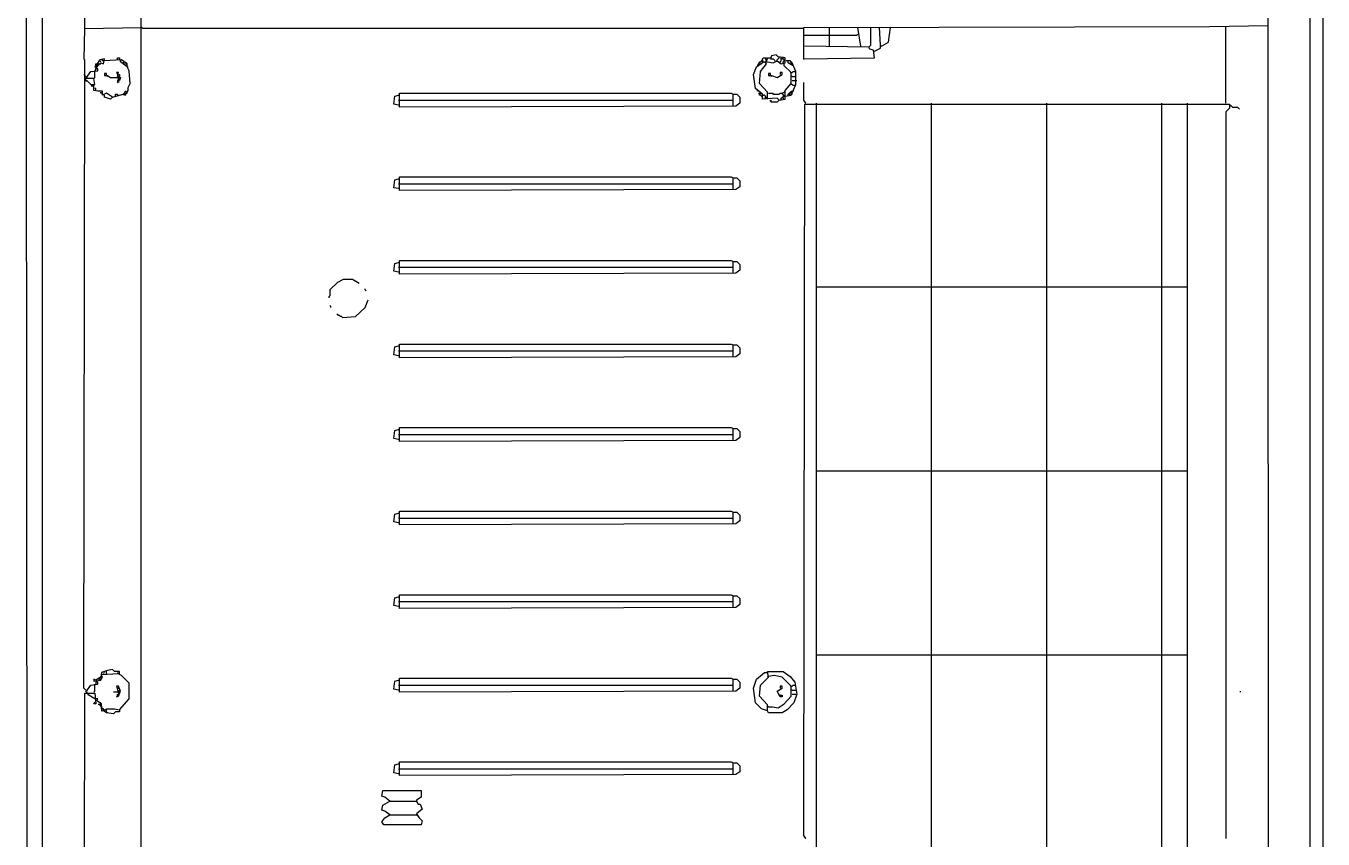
# Model space of a CAD drawing. Extents: x 3792242 to 5145247, y -1546315 to -1031918.
# Drawn here: x 3806018 to 3806950, y -1488405 to -1487821 of the extents above; entities that cross this region are included whole.
import ezdxf

# ---------------------------------------------------------------- set-up
doc = ezdxf.new("R2010")
doc.units = 0
doc.header["$MEASUREMENT"] = 0
doc.layers.add('ZZ-chladenie', color=133, linetype='CONTINUOUS')

msp = doc.modelspace()

# ---------------------------------------------------------------- linework, layer by layer
at = {"layer": 'ZZ-chladenie'}
for p, q in [((3806030.241, -1487845.27), (3806030.241, -1487420.766)), ((3806941.061, -1489110.27), (3806941.061, -1487420.766)), ((3806018.57, -1487845.27), (3806018.228, -1487441.965)), ((3806100.902, -1487845.27), (3806100.902, -1487443.378)), ((3806950.246, -1489110.27), (3806950.246, -1487443.378)), ((3806060.625, -1487822.827), (3806060.625, -1487623.563)), ((3806910.781, -1487845.27), (3806910.676, -1487625.683)), ((3806060.148, -1487845.27), (3806060.625, -1487822.827)), ((3806060.625, -1487822.827), (3806100.902, -1487822.121)), ((3806101.608, -1487822.121), (3806100.902, -1487822.121)), ((3806102.315, -1487822.827), (3806101.608, -1487822.121)), ((3806577.157, -1487822.827), (3806102.315, -1487822.827)), ((3806577.157, -1487822.121), (3806868.987, -1487821.414)), ((3806577.157, -1487845.27), (3806577.157, -1487822.121)), ((3806595.529, -1487835.546), (3806595.529, -1487822.121)), ((3806618.14, -1487835.546), (3806616.02, -1487822.121)), ((3806625.206, -1487834.839), (3806625.206, -1487822.121)), ((3806632.272, -1487834.839), (3806631.565, -1487822.121)), ((3806637.925, -1487832.72), (3806639.338, -1487822.121)), ((3806868.987, -1487821.414), (3806910.676, -1487820.707)), ((3806880.292, -1487845.27), (3806880.292, -1487821.414)), ((3806577.157, -1487827.773), (3806595.529, -1487827.773)), ((3806623.793, -1487836.253), (3806577.863, -1487835.546)), ((3806595.529, -1487827.773), (3806615.314, -1487827.773)), ((3806615.314, -1487827.773), (3806616.02, -1487827.067)), ((3806623.793, -1487836.253), (3806624.499, -1487835.546)), ((3806624.499, -1487835.546), (3806625.206, -1487834.839)), ((3806632.272, -1487836.96), (3806632.272, -1487834.839)), ((3806632.979, -1487835.546), (3806632.272, -1487835.546)), ((3806632.979, -1487835.546), (3806637.925, -1487832.72)), ((3806019.642, -1489109.563), (3806018.57, -1487845.27)), ((3806030.241, -1489110.27), (3806030.241, -1487845.27)), ((3806059.919, -1488296.962), (3806060.649, -1487845.27)), ((3806071.224, -1487845.439), (3806067.692, -1487850.385)), ((3806074.758, -1487844.732), (3806071.224, -1487845.439)), ((3806073.344, -1487846.146), (3806073.344, -1487844.732)), ((3806074.051, -1487848.265), (3806074.758, -1487844.732)), ((3806086.77, -1487845.439), (3806074.758, -1487846.146)), ((3806083.943, -1487845.439), (3806083.943, -1487844.026)), ((3806083.943, -1487844.026), (3806085.356, -1487844.026)), ((3806085.356, -1487844.026), (3806085.356, -1487845.439)), ((3806086.063, -1487846.852), (3806086.063, -1487845.439)), ((3806091.01, -1487848.265), (3806086.77, -1487845.439)), ((3806087.476, -1487846.146), (3806087.476, -1487845.439)), ((3806100.902, -1489010.638), (3806100.902, -1487845.27)), ((3806545.359, -1487847.559), (3806547.479, -1487845.439)), ((3806547.479, -1487844.732), (3806548.186, -1487844.026)), ((3806547.479, -1487845.439), (3806547.479, -1487844.732)), ((3806547.479, -1487845.439), (3806547.479, -1487846.852)), ((3806547.479, -1487846.852), (3806547.479, -1487845.439)), ((3806548.186, -1487844.026), (3806550.306, -1487844.026)), ((3806550.306, -1487844.026), (3806549.599, -1487844.732)), ((3806549.599, -1487844.732), (3806549.599, -1487845.439)), ((3806549.599, -1487845.439), (3806550.306, -1487845.439)), ((3806550.306, -1487845.439), (3806551.012, -1487844.732)), ((3806550.306, -1487845.439), (3806551.012, -1487845.439)), ((3806550.306, -1487846.146), (3806550.306, -1487845.439)), ((3806551.012, -1487844.732), (3806551.012, -1487844.026)), ((3806551.012, -1487844.026), (3806553.132, -1487844.026)), ((3806553.838, -1487842.612), (3806553.132, -1487844.732)), ((3806553.132, -1487844.732), (3806555.252, -1487844.732)), ((3806557.372, -1487841.905), (3806553.838, -1487842.612)), ((3806555.252, -1487844.732), (3806556.665, -1487846.146)), ((3806558.785, -1487843.319), (3806557.372, -1487841.905)), ((3806558.078, -1487845.439), (3806558.785, -1487844.732)), ((3806558.078, -1487846.146), (3806558.078, -1487845.439)), ((3806563.731, -1487844.026), (3806558.785, -1487843.319)), ((3806558.785, -1487844.732), (3806559.492, -1487844.026)), ((3806559.492, -1487844.026), (3806559.492, -1487843.319)), ((3806560.905, -1487844.732), (3806560.905, -1487844.026)), ((3806560.905, -1487846.146), (3806560.905, -1487844.732)), ((3806562.318, -1487844.732), (3806560.905, -1487844.732)), ((3806562.318, -1487844.026), (3806562.318, -1487843.319)), ((3806562.318, -1487844.732), (3806562.318, -1487845.439)), ((3806563.025, -1487845.439), (3806562.318, -1487844.732)), ((3806563.025, -1487846.146), (3806563.025, -1487845.439)), ((3806563.731, -1487847.559), (3806563.731, -1487844.026)), ((3806577.157, -1487844.732), (3806628.033, -1487844.026)), ((3806623.793, -1487836.253), (3806623.793, -1487836.96)), ((3806624.499, -1487837.666), (3806623.793, -1487836.253)), ((3806627.326, -1487838.373), (3806624.499, -1487837.666)), ((3806628.033, -1487844.026), (3806627.326, -1487838.373)), ((3806628.033, -1487839.079), (3806632.272, -1487836.96)), ((3806880.292, -1487876.53), (3806880.292, -1487845.27)), ((3806911.383, -1489110.27), (3806910.781, -1487845.27)), ((3806061.332, -1487858.864), (3806064.865, -1487853.918)), ((3806064.865, -1487853.918), (3806069.811, -1487853.212)), ((3806067.692, -1487850.385), (3806068.398, -1487850.385)), ((3806067.692, -1487853.212), (3806068.398, -1487852.505)), ((3806067.692, -1487858.157), (3806067.692, -1487853.212)), ((3806068.398, -1487848.972), (3806068.398, -1487848.265)), ((3806068.398, -1487848.265), (3806069.105, -1487848.265)), ((3806068.398, -1487851.798), (3806069.811, -1487849.678)), ((3806068.398, -1487850.385), (3806069.105, -1487850.385)), ((3806068.398, -1487852.505), (3806068.398, -1487851.798)), ((3806069.811, -1487851.798), (3806068.398, -1487851.798)), ((3806069.105, -1487848.265), (3806069.811, -1487847.559)), ((3806069.105, -1487849.678), (3806069.811, -1487848.972)), ((3806069.105, -1487850.385), (3806069.105, -1487849.678)), ((3806069.811, -1487847.559), (3806070.518, -1487846.852)), ((3806069.811, -1487849.678), (3806071.931, -1487847.559)), ((3806069.811, -1487848.972), (3806070.518, -1487848.265)), ((3806069.811, -1487853.212), (3806069.811, -1487851.798)), ((3806070.518, -1487846.852), (3806070.518, -1487846.146)), ((3806070.518, -1487846.146), (3806071.224, -1487846.146)), ((3806070.518, -1487848.265), (3806071.931, -1487848.265)), ((3806071.224, -1487846.146), (3806071.931, -1487846.852)), ((3806071.931, -1487847.559), (3806074.051, -1487848.265)), ((3806074.758, -1487846.146), (3806073.344, -1487846.146)), ((3806084.65, -1487854.625), (3806083.237, -1487854.625)), ((3806083.237, -1487854.625), (3806083.943, -1487856.038)), ((3806083.943, -1487857.451), (3806084.65, -1487854.625)), ((3806091.01, -1487850.385), (3806086.063, -1487846.852)), ((3806088.183, -1487847.559), (3806088.89, -1487846.852)), ((3806088.89, -1487848.265), (3806088.183, -1487847.559)), ((3806088.89, -1487846.852), (3806089.596, -1487847.559)), ((3806088.89, -1487848.972), (3806088.89, -1487848.265)), ((3806089.596, -1487848.972), (3806088.89, -1487848.972)), ((3806090.303, -1487847.559), (3806089.596, -1487847.559)), ((3806090.303, -1487848.265), (3806090.303, -1487847.559)), ((3806091.01, -1487848.972), (3806090.303, -1487848.265)), ((3806090.303, -1487849.678), (3806091.01, -1487848.972)), ((3806091.01, -1487850.385), (3806090.303, -1487849.678)), ((3806091.01, -1487850.385), (3806091.01, -1487848.265)), ((3806091.01, -1487850.385), (3806091.716, -1487850.385)), ((3806092.423, -1487853.212), (3806091.01, -1487850.385)), ((3806093.129, -1487862.397), (3806092.423, -1487853.212)), ((3806541.12, -1487856.038), (3806543.24, -1487850.385)), ((3806543.24, -1487850.385), (3806548.186, -1487846.852)), ((3806543.946, -1487849.678), (3806545.359, -1487847.559)), ((3806544.653, -1487848.265), (3806545.359, -1487847.559)), ((3806544.653, -1487848.265), (3806545.359, -1487848.972)), ((3806545.359, -1487848.972), (3806544.653, -1487848.265)), ((3806545.359, -1487847.559), (3806545.359, -1487846.852)), ((3806545.359, -1487846.852), (3806546.066, -1487846.852)), ((3806545.359, -1487848.972), (3806546.066, -1487848.265)), ((3806545.359, -1487862.397), (3806546.066, -1487853.918)), ((3806546.066, -1487848.265), (3806546.772, -1487848.265)), ((3806546.066, -1487853.918), (3806550.306, -1487848.265)), ((3806546.772, -1487848.265), (3806546.772, -1487847.559)), ((3806548.186, -1487846.852), (3806551.012, -1487846.852)), ((3806549.599, -1487846.852), (3806550.306, -1487846.146)), ((3806549.599, -1487847.559), (3806549.599, -1487846.852)), ((3806550.306, -1487848.265), (3806549.599, -1487847.559)), ((3806551.012, -1487846.852), (3806555.252, -1487847.559)), ((3806555.252, -1487847.559), (3806558.078, -1487846.146)), ((3806558.078, -1487846.146), (3806558.078, -1487846.852)), ((3806558.078, -1487846.146), (3806560.905, -1487848.265)), ((3806560.198, -1487846.852), (3806560.905, -1487846.146)), ((3806560.198, -1487847.559), (3806560.198, -1487846.852)), ((3806560.198, -1487847.559), (3806560.198, -1487848.265)), ((3806561.611, -1487854.625), (3806560.198, -1487854.625)), ((3806560.198, -1487854.625), (3806560.198, -1487856.038)), ((3806560.905, -1487848.265), (3806563.731, -1487847.559)), ((3806561.611, -1487856.038), (3806561.611, -1487854.625)), ((3806562.318, -1487846.852), (3806563.025, -1487846.146)), ((3806562.318, -1487848.265), (3806562.318, -1487846.852)), ((3806563.025, -1487849.678), (3806563.025, -1487848.265)), ((3806567.971, -1487854.625), (3806563.025, -1487849.678)), ((3806567.264, -1487846.146), (3806564.438, -1487846.146)), ((3806565.851, -1487847.559), (3806565.851, -1487846.146)), ((3806569.384, -1487849.678), (3806565.851, -1487847.559)), ((3806566.558, -1487848.265), (3806566.558, -1487847.559)), ((3806567.264, -1487848.265), (3806566.558, -1487848.265)), ((3806568.677, -1487847.559), (3806567.264, -1487846.146)), ((3806567.971, -1487846.852), (3806567.264, -1487846.852)), ((3806567.264, -1487848.265), (3806567.971, -1487848.972)), ((3806567.971, -1487854.625), (3806567.264, -1487854.625)), ((3806567.971, -1487847.559), (3806567.971, -1487846.852)), ((3806568.677, -1487848.265), (3806567.971, -1487847.559)), ((3806567.971, -1487848.972), (3806568.677, -1487848.265)), ((3806567.971, -1487848.972), (3806568.677, -1487848.265)), ((3806567.971, -1487854.625), (3806568.677, -1487854.625)), ((3806567.971, -1487862.397), (3806567.971, -1487854.625)), ((3806571.504, -1487853.918), (3806568.677, -1487847.559)), ((3806568.677, -1487854.625), (3806569.384, -1487853.918)), ((3806569.384, -1487853.918), (3806570.797, -1487853.918)), ((3806571.504, -1487863.104), (3806571.504, -1487853.918)), ((3806061.332, -1487857.451), (3806059.919, -1487856.038)), ((3806060.625, -1487860.278), (3806062.038, -1487860.278)), ((3806061.332, -1487860.278), (3806061.332, -1487858.864)), ((3806066.985, -1487858.864), (3806061.332, -1487858.864)), ((3806061.332, -1487860.278), (3806062.038, -1487860.984)), ((3806062.038, -1487860.278), (3806064.865, -1487863.104)), ((3806064.865, -1487863.104), (3806067.692, -1487863.104)), ((3806065.571, -1487864.517), (3806065.571, -1487863.104)), ((3806066.985, -1487863.811), (3806065.571, -1487864.517)), ((3806066.985, -1487858.864), (3806067.692, -1487858.157)), ((3806067.692, -1487863.104), (3806066.985, -1487858.864)), ((3806066.985, -1487867.344), (3806066.985, -1487863.811)), ((3806076.171, -1487855.331), (3806074.758, -1487855.331)), ((3806074.758, -1487855.331), (3806074.758, -1487856.744)), ((3806074.758, -1487856.744), (3806076.877, -1487856.744)), ((3806076.171, -1487856.744), (3806076.171, -1487855.331)), ((3806076.171, -1487856.744), (3806076.877, -1487857.451)), ((3806076.877, -1487856.744), (3806078.997, -1487858.157)), ((3806078.997, -1487858.157), (3806086.063, -1487858.157)), ((3806083.943, -1487856.038), (3806085.356, -1487856.038)), ((3806085.356, -1487857.451), (3806083.943, -1487857.451)), ((3806085.356, -1487860.278), (3806083.943, -1487860.278)), ((3806083.943, -1487860.278), (3806083.943, -1487861.691)), ((3806083.943, -1487861.691), (3806085.356, -1487860.984)), ((3806084.65, -1487859.571), (3806084.65, -1487858.864)), ((3806084.65, -1487858.864), (3806085.356, -1487859.571)), ((3806085.356, -1487859.571), (3806084.65, -1487859.571)), ((3806085.356, -1487856.038), (3806085.356, -1487857.451)), ((3806086.063, -1487858.157), (3806085.356, -1487860.278)), ((3806091.716, -1487865.224), (3806093.129, -1487862.397)), ((3806542.533, -1487865.93), (3806541.12, -1487856.038)), ((3806551.012, -1487868.757), (3806545.359, -1487862.397)), ((3806553.132, -1487855.331), (3806551.719, -1487855.331)), ((3806551.719, -1487855.331), (3806551.719, -1487856.744)), ((3806551.719, -1487856.744), (3806553.838, -1487856.744)), ((3806553.132, -1487856.744), (3806553.132, -1487855.331)), ((3806553.132, -1487856.744), (3806553.838, -1487857.451)), ((3806553.838, -1487856.744), (3806558.078, -1487858.157)), ((3806558.078, -1487858.157), (3806561.611, -1487856.038)), ((3806563.731, -1487867.344), (3806567.971, -1487862.397)), ((3806568.677, -1487857.451), (3806567.971, -1487857.451)), ((3806568.677, -1487863.104), (3806567.971, -1487863.104)), ((3806567.971, -1487870.877), (3806571.504, -1487863.104)), ((3806568.677, -1487857.451), (3806571.504, -1487857.451)), ((3806568.677, -1487860.278), (3806571.504, -1487860.278)), ((3806569.384, -1487863.811), (3806568.677, -1487863.104)), ((3806570.797, -1487863.811), (3806569.384, -1487863.811)), ((3806570.797, -1487863.811), (3806571.504, -1487863.811)), ((3806571.504, -1487860.278), (3806572.211, -1487860.278)), ((3806577.157, -1487874.41), (3806577.157, -1487861.77)), ((3806069.811, -1487868.051), (3806066.985, -1487867.344)), ((3806068.398, -1487865.93), (3806067.692, -1487865.93)), ((3806068.398, -1487867.344), (3806068.398, -1487865.93)), ((3806073.344, -1487868.051), (3806069.811, -1487868.051)), ((3806071.931, -1487869.464), (3806071.931, -1487868.757)), ((3806073.344, -1487869.464), (3806071.931, -1487869.464)), ((3806073.344, -1487870.877), (3806073.344, -1487868.051)), ((3806076.171, -1487869.464), (3806073.344, -1487870.877)), ((3806074.758, -1487872.29), (3806074.758, -1487870.877)), ((3806078.997, -1487873.703), (3806074.758, -1487872.29)), ((3806080.41, -1487872.29), (3806076.171, -1487869.464)), ((3806080.41, -1487872.29), (3806078.997, -1487873.703)), ((3806080.41, -1487872.29), (3806079.703, -1487871.583)), ((3806080.41, -1487872.29), (3806088.183, -1487870.17)), ((3806082.53, -1487871.583), (3806082.53, -1487870.17)), ((3806082.53, -1487870.17), (3806083.943, -1487870.17)), ((3806083.943, -1487870.17), (3806083.943, -1487870.877)), ((3806088.183, -1487870.17), (3806090.303, -1487868.051)), ((3806088.183, -1487870.17), (3806088.89, -1487869.464)), ((3806088.183, -1487870.17), (3806088.183, -1487870.877)), ((3806088.183, -1487870.17), (3806089.596, -1487870.877)), ((3806088.89, -1487869.464), (3806089.596, -1487870.17)), ((3806089.596, -1487870.877), (3806091.716, -1487867.344)), ((3806089.596, -1487868.757), (3806089.596, -1487868.051)), ((3806089.596, -1487868.051), (3806090.303, -1487868.051)), ((3806089.596, -1487870.17), (3806090.303, -1487869.464)), ((3806090.303, -1487869.464), (3806091.01, -1487869.464)), ((3806091.01, -1487869.464), (3806091.01, -1487868.757)), ((3806091.716, -1487867.344), (3806091.716, -1487865.224)), ((3806282.5, -1487877.236), (3806283.207, -1487871.583)), ((3806283.207, -1487871.583), (3806286.034, -1487870.877)), ((3806286.034, -1487870.877), (3806286.74, -1487870.877)), ((3806286.74, -1487879.356), (3806286.74, -1487869.464)), ((3806286.74, -1487869.464), (3806524.868, -1487869.464)), ((3806524.868, -1487869.464), (3806526.281, -1487870.17)), ((3806526.281, -1487878.649), (3806526.281, -1487870.17)), ((3806526.281, -1487870.17), (3806529.107, -1487870.17)), ((3806529.107, -1487870.17), (3806531.227, -1487872.29)), ((3806531.227, -1487872.29), (3806531.227, -1487876.53)), ((3806547.479, -1487870.17), (3806542.533, -1487865.93)), ((3806543.946, -1487868.051), (3806543.946, -1487867.344)), ((3806547.479, -1487872.29), (3806544.653, -1487869.464)), ((3806544.653, -1487869.464), (3806546.066, -1487869.464)), ((3806545.359, -1487870.877), (3806545.359, -1487870.17)), ((3806546.066, -1487870.877), (3806545.359, -1487870.877)), ((3806546.772, -1487869.464), (3806546.066, -1487869.464)), ((3806546.772, -1487870.17), (3806546.772, -1487869.464)), ((3806546.772, -1487871.583), (3806547.479, -1487870.877)), ((3806547.479, -1487872.29), (3806546.772, -1487871.583)), ((3806547.479, -1487873.703), (3806547.479, -1487870.17)), ((3806547.479, -1487870.877), (3806548.186, -1487870.877)), ((3806558.078, -1487872.996), (3806547.479, -1487873.703)), ((3806548.893, -1487870.877), (3806548.186, -1487870.877)), ((3806549.599, -1487871.583), (3806548.893, -1487870.877)), ((3806549.599, -1487873.703), (3806549.599, -1487871.583)), ((3806549.599, -1487872.29), (3806551.012, -1487872.29)), ((3806551.012, -1487873.703), (3806551.012, -1487868.757)), ((3806551.719, -1487869.464), (3806554.545, -1487869.464)), ((3806554.545, -1487869.464), (3806555.252, -1487870.17)), ((3806555.252, -1487870.17), (3806559.492, -1487870.17)), ((3806559.492, -1487874.41), (3806558.078, -1487872.996)), ((3806559.492, -1487870.17), (3806560.198, -1487869.464)), ((3806560.198, -1487869.464), (3806561.611, -1487869.464)), ((3806560.905, -1487872.996), (3806563.025, -1487871.583)), ((3806560.905, -1487874.41), (3806560.905, -1487872.996)), ((3806561.611, -1487869.464), (3806563.025, -1487868.757)), ((3806563.025, -1487871.583), (3806561.611, -1487869.464)), ((3806562.318, -1487872.996), (3806562.318, -1487871.583)), ((3806562.318, -1487872.996), (3806562.318, -1487873.703)), ((3806563.025, -1487868.757), (3806563.731, -1487868.051)), ((3806563.731, -1487873.703), (3806563.731, -1487867.344)), ((3806563.731, -1487871.583), (3806567.971, -1487870.877)), ((3806565.851, -1487870.17), (3806566.558, -1487869.464)), ((3806565.851, -1487871.583), (3806565.851, -1487870.17)), ((3806566.558, -1487870.17), (3806567.264, -1487869.464)), ((3806566.558, -1487869.464), (3806567.264, -1487869.464)), ((3806566.558, -1487870.17), (3806567.264, -1487870.877)), ((3806567.264, -1487870.877), (3806566.558, -1487870.17)), ((3806567.264, -1487869.464), (3806567.264, -1487868.757)), ((3806567.264, -1487868.757), (3806567.971, -1487868.757)), ((3806567.264, -1487869.464), (3806567.971, -1487868.757)), ((3806567.264, -1487870.877), (3806567.971, -1487870.17)), ((3806567.971, -1487868.757), (3806567.971, -1487868.051)), ((3806567.971, -1487868.051), (3806569.384, -1487868.051)), ((3806567.971, -1487870.17), (3806568.677, -1487870.17)), ((3806568.677, -1487870.17), (3806568.677, -1487869.464)), ((3806569.384, -1487868.051), (3806570.091, -1487867.344)), ((3806286.034, -1487877.943), (3806282.5, -1487877.236)), ((3806286.034, -1487874.41), (3806526.281, -1487874.41)), ((3806528.401, -1487878.649), (3806286.74, -1487879.356)), ((3806531.227, -1487876.53), (3806528.401, -1487878.649)), ((3806553.132, -1487875.116), (3806553.132, -1487874.41)), ((3806553.132, -1487874.41), (3806553.838, -1487875.116)), ((3806553.838, -1487875.823), (3806553.132, -1487875.116)), ((3806558.078, -1487875.823), (3806553.838, -1487875.823)), ((3806558.785, -1487875.116), (3806558.078, -1487875.823)), ((3806559.492, -1487874.41), (3806558.785, -1487875.116)), ((3806559.492, -1487874.41), (3806563.731, -1487873.703)), ((3806578.57, -1487876.53), (3806577.157, -1487874.41)), ((3806577.157, -1488402.954), (3806577.863, -1487877.236)), ((3806578.57, -1487876.53), (3806577.863, -1487875.823)), ((3806577.863, -1487877.236), (3806883.119, -1487877.236)), ((3806586.343, -1488405.074), (3806586.343, -1487876.53)), ((3806669.016, -1488405.074), (3806669.016, -1487876.53)), ((3806751.69, -1488405.074), (3806751.69, -1487876.53)), ((3806834.363, -1488405.074), (3806834.363, -1487876.53)), ((3806852.735, -1488405.074), (3806852.735, -1487876.53)), ((3806883.119, -1487880.062), (3806880.292, -1487882.889)), ((3806883.119, -1487877.236), (3806883.119, -1487880.062)), ((3806883.826, -1487878.649), (3806883.826, -1487877.943)), ((3806883.826, -1487877.943), (3806884.532, -1487878.649)), ((3806884.532, -1487878.649), (3806885.239, -1487879.356)), ((3806885.239, -1487879.356), (3806888.771, -1487879.356)), ((3806888.771, -1487879.356), (3806889.478, -1487880.062)), ((3806889.478, -1487880.062), (3806890.185, -1487880.769)), ((3806880.292, -1487882.889), (3806880.292, -1488405.074)), ((3806282.5, -1487937.298), (3806283.207, -1487931.645)), ((3806286.034, -1487938.005), (3806282.5, -1487937.298)), ((3806283.207, -1487931.645), (3806286.034, -1487930.939)), ((3806286.034, -1487930.939), (3806286.74, -1487930.939)), ((3806286.034, -1487934.471), (3806526.281, -1487934.471)), ((3806286.74, -1487939.418), (3806286.74, -1487929.525)), ((3806286.74, -1487929.525), (3806524.868, -1487929.525)), ((3806528.401, -1487938.712), (3806286.74, -1487939.418)), ((3806524.868, -1487929.525), (3806526.281, -1487930.232)), ((3806526.281, -1487938.712), (3806526.281, -1487930.232)), ((3806526.281, -1487930.232), (3806529.107, -1487930.232)), ((3806531.227, -1487936.591), (3806528.401, -1487938.712)), ((3806529.107, -1487930.232), (3806531.227, -1487932.352)), ((3806531.227, -1487932.352), (3806531.227, -1487936.591)), ((3806282.5, -1487997.36), (3806283.207, -1487991.707)), ((3806283.207, -1487991.707), (3806286.034, -1487991)), ((3806286.034, -1487991), (3806286.74, -1487991)), ((3806286.034, -1487994.533), (3806526.281, -1487994.533)), ((3806286.74, -1487999.48), (3806286.74, -1487989.587)), ((3806286.74, -1487989.587), (3806524.868, -1487989.587)), ((3806524.868, -1487989.587), (3806526.281, -1487990.293)), ((3806526.281, -1487998.773), (3806526.281, -1487990.293)), ((3806526.281, -1487990.293), (3806529.107, -1487990.293)), ((3806529.107, -1487990.293), (3806531.227, -1487992.414)), ((3806531.227, -1487992.414), (3806531.227, -1487996.653)), ((3806242.224, -1488005.132), (3806246.464, -1488003.013)), ((3806246.464, -1488003.013), (3806252.823, -1488003.013)), ((3806252.823, -1488003.013), (3806257.769, -1488005.839)), ((3806286.034, -1487998.066), (3806282.5, -1487997.36)), ((3806528.401, -1487998.773), (3806286.74, -1487999.48)), ((3806531.227, -1487996.653), (3806528.401, -1487998.773)), ((3806236.571, -1488010.785), (3806242.224, -1488005.132)), ((3806236.571, -1488010.785), (3806236.571, -1488015.025)), ((3806262.009, -1488010.785), (3806262.009, -1488010.079)), ((3806262.716, -1488011.492), (3806262.009, -1488010.785)), ((3806586.343, -1488008.666), (3806669.016, -1488008.666)), ((3806669.016, -1488008.666), (3806751.69, -1488008.666)), ((3806751.69, -1488008.666), (3806834.363, -1488008.666)), ((3806834.363, -1488008.666), (3806852.735, -1488008.666)), ((3806236.571, -1488015.025), (3806235.864, -1488015.732)), ((3806235.864, -1488015.732), (3806235.864, -1488016.439)), ((3806237.278, -1488022.798), (3806236.571, -1488022.091)), ((3806262.009, -1488023.505), (3806264.129, -1488017.852)), ((3806237.278, -1488023.505), (3806237.278, -1488022.798)), ((3806242.224, -1488028.45), (3806241.517, -1488028.45)), ((3806242.93, -1488029.157), (3806242.224, -1488028.45)), ((3806243.637, -1488029.157), (3806242.93, -1488029.157)), ((3806244.344, -1488029.864), (3806243.637, -1488029.157)), ((3806245.05, -1488029.864), (3806244.344, -1488029.864)), ((3806245.757, -1488030.571), (3806245.05, -1488029.864)), ((3806245.757, -1488030.571), (3806254.943, -1488029.864)), ((3806254.943, -1488029.864), (3806262.009, -1488023.505)), ((3806286.74, -1488059.541), (3806286.74, -1488049.649)), ((3806286.74, -1488049.649), (3806524.868, -1488049.649)), ((3806524.868, -1488049.649), (3806526.281, -1488050.355)), ((3806526.281, -1488058.835), (3806526.281, -1488050.355)), ((3806526.281, -1488050.355), (3806529.107, -1488050.355)), ((3806529.107, -1488050.355), (3806531.227, -1488052.475)), ((3806282.5, -1488057.422), (3806283.207, -1488051.768)), ((3806286.034, -1488058.128), (3806282.5, -1488057.422)), ((3806283.207, -1488051.768), (3806286.034, -1488051.062)), ((3806286.034, -1488051.062), (3806286.74, -1488051.062)), ((3806286.034, -1488054.595), (3806526.281, -1488054.595)), ((3806528.401, -1488058.835), (3806286.74, -1488059.541)), ((3806531.227, -1488056.715), (3806528.401, -1488058.835)), ((3806531.227, -1488052.475), (3806531.227, -1488056.715)), ((3806282.5, -1488117.484), (3806283.207, -1488111.831)), ((3806283.207, -1488111.831), (3806286.034, -1488111.124)), ((3806286.034, -1488111.124), (3806286.74, -1488111.124)), ((3806286.034, -1488114.657), (3806526.281, -1488114.657)), ((3806286.74, -1488119.603), (3806286.74, -1488109.711)), ((3806286.74, -1488109.711), (3806524.868, -1488109.711)), ((3806524.868, -1488109.711), (3806526.281, -1488110.418)), ((3806526.281, -1488118.897), (3806526.281, -1488110.418)), ((3806526.281, -1488110.418), (3806529.107, -1488110.418)), ((3806529.107, -1488110.418), (3806531.227, -1488112.537)), ((3806531.227, -1488112.537), (3806531.227, -1488116.777)), ((3806286.034, -1488118.19), (3806282.5, -1488117.484)), ((3806528.401, -1488118.897), (3806286.74, -1488119.603)), ((3806531.227, -1488116.777), (3806528.401, -1488118.897)), ((3806586.343, -1488140.802), (3806669.016, -1488140.802)), ((3806669.016, -1488140.802), (3806751.69, -1488140.802)), ((3806751.69, -1488140.802), (3806834.363, -1488140.802)), ((3806834.363, -1488140.802), (3806852.735, -1488140.802)), ((3806283.207, -1488171.893), (3806286.034, -1488171.186)), ((3806286.034, -1488171.186), (3806286.74, -1488171.186)), ((3806286.74, -1488179.665), (3806286.74, -1488169.772)), ((3806286.74, -1488169.772), (3806524.868, -1488169.772)), ((3806524.868, -1488169.772), (3806526.281, -1488170.479)), ((3806526.281, -1488178.959), (3806526.281, -1488170.479)), ((3806526.281, -1488170.479), (3806529.107, -1488170.479)), ((3806529.107, -1488170.479), (3806531.227, -1488172.599)), ((3806282.5, -1488177.545), (3806283.207, -1488171.893)), ((3806286.034, -1488178.252), (3806282.5, -1488177.545)), ((3806286.034, -1488174.719), (3806526.281, -1488174.719)), ((3806528.401, -1488178.959), (3806286.74, -1488179.665)), ((3806531.227, -1488176.838), (3806528.401, -1488178.959)), ((3806531.227, -1488172.599), (3806531.227, -1488176.838)), ((3806282.5, -1488237.607), (3806283.207, -1488231.954)), ((3806283.207, -1488231.954), (3806286.034, -1488231.247)), ((3806286.034, -1488231.247), (3806286.74, -1488231.247)), ((3806286.034, -1488234.781), (3806526.281, -1488234.781)), ((3806286.74, -1488239.727), (3806286.74, -1488229.834)), ((3806286.74, -1488229.834), (3806524.868, -1488229.834)), ((3806524.868, -1488229.834), (3806526.281, -1488230.541)), ((3806526.281, -1488239.02), (3806526.281, -1488230.541)), ((3806526.281, -1488230.541), (3806529.107, -1488230.541)), ((3806531.227, -1488236.9), (3806528.401, -1488239.02)), ((3806529.107, -1488230.541), (3806531.227, -1488232.661)), ((3806531.227, -1488232.661), (3806531.227, -1488236.9)), ((3806286.034, -1488238.313), (3806282.5, -1488237.607)), ((3806528.401, -1488239.02), (3806286.74, -1488239.727)), ((3806586.343, -1488272.938), (3806669.016, -1488272.938)), ((3806669.016, -1488272.938), (3806751.69, -1488272.938)), ((3806751.69, -1488272.938), (3806834.363, -1488272.938)), ((3806834.363, -1488272.938), (3806852.735, -1488272.938)), ((3806080.41, -1488283.537), (3806076.877, -1488284.243)), ((3806081.824, -1488284.95), (3806080.41, -1488283.537)), ((3806068.398, -1488291.309), (3806066.985, -1488290.603)), ((3806066.985, -1488290.603), (3806066.985, -1488292.016)), ((3806066.985, -1488292.016), (3806071.931, -1488291.309)), ((3806071.931, -1488289.19), (3806068.398, -1488291.309)), ((3806069.811, -1488292.722), (3806068.398, -1488292.722)), ((3806068.398, -1488292.722), (3806068.398, -1488294.136)), ((3806070.518, -1488290.603), (3806069.811, -1488290.603)), ((3806069.811, -1488294.136), (3806069.811, -1488292.722)), ((3806070.518, -1488290.603), (3806071.224, -1488289.896)), ((3806070.518, -1488290.603), (3806071.224, -1488291.309)), ((3806071.224, -1488289.896), (3806071.931, -1488289.19)), ((3806071.224, -1488291.309), (3806071.931, -1488290.603)), ((3806072.637, -1488285.656), (3806071.931, -1488289.19)), ((3806071.931, -1488289.19), (3806071.931, -1488288.483)), ((3806071.931, -1488288.483), (3806072.637, -1488288.483)), ((3806071.931, -1488291.309), (3806073.344, -1488288.483)), ((3806071.931, -1488290.603), (3806072.637, -1488290.603)), ((3806076.877, -1488284.243), (3806072.637, -1488285.656)), ((3806072.637, -1488287.07), (3806084.65, -1488286.363)), ((3806073.344, -1488288.483), (3806072.637, -1488288.483)), ((3806072.637, -1488290.603), (3806072.637, -1488289.896)), ((3806074.051, -1488286.363), (3806074.758, -1488285.656)), ((3806076.171, -1488286.363), (3806076.171, -1488284.95)), ((3806076.171, -1488286.363), (3806076.171, -1488287.07)), ((3806085.356, -1488284.95), (3806081.824, -1488284.95)), ((3806084.65, -1488286.363), (3806083.943, -1488285.656)), ((3806085.356, -1488287.07), (3806085.356, -1488284.95)), ((3806086.77, -1488287.777), (3806085.356, -1488287.07)), ((3806092.423, -1488293.429), (3806086.77, -1488287.777)), ((3806282.5, -1488297.669), (3806283.207, -1488292.016)), ((3806283.207, -1488292.016), (3806286.034, -1488291.309)), ((3806286.034, -1488291.309), (3806286.74, -1488291.309)), ((3806286.74, -1488299.789), (3806286.74, -1488289.896)), ((3806286.74, -1488289.896), (3806524.868, -1488289.896)), ((3806524.868, -1488289.896), (3806526.281, -1488290.603)), ((3806526.281, -1488299.082), (3806526.281, -1488290.603)), ((3806526.281, -1488290.603), (3806529.107, -1488290.603)), ((3806529.107, -1488290.603), (3806531.227, -1488292.722)), ((3806531.227, -1488292.722), (3806531.227, -1488296.962)), ((3806541.12, -1488296.962), (3806543.24, -1488290.603)), ((3806543.24, -1488290.603), (3806548.893, -1488285.656)), ((3806546.066, -1488294.843), (3806551.719, -1488289.19)), ((3806548.893, -1488285.656), (3806551.012, -1488285.656)), ((3806551.719, -1488289.19), (3806551.012, -1488284.95)), ((3806551.012, -1488284.95), (3806562.318, -1488284.95)), ((3806551.719, -1488288.483), (3806551.012, -1488289.19)), ((3806555.959, -1488287.777), (3806551.719, -1488288.483)), ((3806561.611, -1488289.19), (3806555.959, -1488287.777)), ((3806567.971, -1488295.549), (3806561.611, -1488289.19)), ((3806562.318, -1488284.95), (3806567.264, -1488288.483)), ((3806567.264, -1488288.483), (3806570.797, -1488292.722)), ((3806570.797, -1488292.722), (3806572.211, -1488301.202)), ((3806061.332, -1488298.376), (3806059.919, -1488296.962)), ((3806059.919, -1488737.18), (3806060.625, -1488300.495)), ((3806060.625, -1488300.495), (3806067.692, -1488300.495)), ((3806061.332, -1488299.789), (3806064.865, -1488294.843)), ((3806063.451, -1488301.908), (3806062.038, -1488299.789)), ((3806067.692, -1488304.735), (3806063.451, -1488301.908)), ((3806064.865, -1488294.843), (3806069.811, -1488294.136)), ((3806066.985, -1488299.789), (3806067.692, -1488299.082)), ((3806067.692, -1488299.082), (3806067.692, -1488294.136)), ((3806067.692, -1488300.495), (3806068.398, -1488308.268)), ((3806084.65, -1488299.789), (3806081.117, -1488299.789)), ((3806084.65, -1488295.549), (3806083.237, -1488295.549)), ((3806083.237, -1488295.549), (3806084.65, -1488301.202)), ((3806084.65, -1488301.202), (3806083.237, -1488303.322)), ((3806084.65, -1488296.962), (3806083.943, -1488296.962)), ((3806083.943, -1488296.962), (3806084.65, -1488296.962)), ((3806083.943, -1488301.908), (3806083.943, -1488301.202)), ((3806084.65, -1488302.615), (3806083.943, -1488301.908)), ((3806086.063, -1488299.082), (3806084.65, -1488295.549)), ((3806085.356, -1488299.082), (3806084.65, -1488298.376)), ((3806084.65, -1488299.789), (3806085.356, -1488299.082)), ((3806084.65, -1488302.615), (3806086.063, -1488299.082)), ((3806092.423, -1488304.735), (3806092.423, -1488293.429)), ((3806286.034, -1488298.376), (3806282.5, -1488297.669)), ((3806286.034, -1488294.843), (3806526.281, -1488294.843)), ((3806528.401, -1488299.082), (3806286.74, -1488299.789)), ((3806531.227, -1488296.962), (3806528.401, -1488299.082)), ((3806542.533, -1488307.561), (3806541.12, -1488296.962)), ((3806545.359, -1488302.615), (3806546.066, -1488294.843)), ((3806558.078, -1488299.082), (3806561.611, -1488296.962)), ((3806560.198, -1488303.322), (3806558.078, -1488299.082)), ((3806560.198, -1488301.908), (3806559.492, -1488301.908)), ((3806561.611, -1488295.549), (3806560.198, -1488295.549)), ((3806560.198, -1488295.549), (3806560.198, -1488296.962)), ((3806560.198, -1488301.908), (3806561.611, -1488301.908)), ((3806561.611, -1488296.962), (3806561.611, -1488295.549)), ((3806561.611, -1488301.908), (3806561.611, -1488303.322)), ((3806567.971, -1488295.549), (3806567.264, -1488295.549)), ((3806567.971, -1488295.549), (3806568.677, -1488295.549)), ((3806567.971, -1488302.615), (3806567.971, -1488295.549)), ((3806568.677, -1488298.376), (3806567.971, -1488298.376)), ((3806568.677, -1488295.549), (3806569.384, -1488294.843)), ((3806568.677, -1488298.376), (3806571.504, -1488298.376)), ((3806568.677, -1488301.202), (3806571.504, -1488301.202)), ((3806569.384, -1488294.843), (3806570.797, -1488294.843)), ((3806572.211, -1488301.202), (3806570.091, -1488307.561)), ((3806570.797, -1488294.843), (3806571.504, -1488294.843)), ((3806571.504, -1488298.376), (3806572.211, -1488298.376)), ((3806890.892, -1488299.789), (3806890.892, -1488299.082)), ((3806066.985, -1488308.268), (3806067.692, -1488306.855)), ((3806068.398, -1488308.268), (3806066.985, -1488308.268)), ((3806069.811, -1488304.735), (3806067.692, -1488304.735)), ((3806069.105, -1488306.148), (3806069.811, -1488304.735)), ((3806072.637, -1488308.268), (3806069.105, -1488306.148)), ((3806070.518, -1488308.974), (3806070.518, -1488308.268)), ((3806072.637, -1488310.388), (3806070.518, -1488308.268)), ((3806071.224, -1488308.974), (3806070.518, -1488308.974)), ((3806071.931, -1488307.561), (3806071.224, -1488307.561)), ((3806071.931, -1488308.268), (3806071.931, -1488307.561)), ((3806072.637, -1488308.974), (3806071.931, -1488308.268)), ((3806071.931, -1488309.681), (3806072.637, -1488308.974)), ((3806072.637, -1488310.388), (3806071.931, -1488309.681)), ((3806072.637, -1488311.801), (3806072.637, -1488308.268)), ((3806072.637, -1488310.388), (3806073.344, -1488310.388)), ((3806083.237, -1488303.322), (3806084.65, -1488302.615)), ((3806085.356, -1488312.508), (3806092.423, -1488304.735)), ((3806546.772, -1488311.801), (3806542.533, -1488307.561)), ((3806551.012, -1488308.974), (3806545.359, -1488302.615)), ((3806551.012, -1488313.214), (3806551.012, -1488308.974)), ((3806551.719, -1488310.388), (3806551.012, -1488309.681)), ((3806551.719, -1488310.388), (3806554.545, -1488310.388)), ((3806554.545, -1488310.388), (3806558.785, -1488311.095)), ((3806558.785, -1488311.095), (3806563.025, -1488308.268)), ((3806561.611, -1488303.322), (3806560.198, -1488303.322)), ((3806563.025, -1488308.268), (3806567.971, -1488302.615)), ((3806570.091, -1488307.561), (3806565.145, -1488312.508)), ((3806072.637, -1488311.801), (3806072.637, -1488313.214)), ((3806074.051, -1488311.801), (3806072.637, -1488311.801)), ((3806072.637, -1488313.214), (3806073.344, -1488313.214)), ((3806074.051, -1488313.214), (3806074.051, -1488311.801)), ((3806076.171, -1488314.627), (3806074.051, -1488313.214)), ((3806076.171, -1488312.508), (3806074.758, -1488312.508)), ((3806074.758, -1488312.508), (3806074.758, -1488313.214)), ((3806076.171, -1488313.921), (3806076.171, -1488311.801)), ((3806076.171, -1488311.801), (3806081.824, -1488311.801)), ((3806076.171, -1488313.921), (3806076.877, -1488314.627)), ((3806081.117, -1488315.334), (3806076.171, -1488314.627)), ((3806082.53, -1488313.921), (3806081.117, -1488315.334)), ((3806081.824, -1488311.801), (3806085.356, -1488312.508)), ((3806085.356, -1488313.921), (3806082.53, -1488313.921)), ((3806085.356, -1488312.508), (3806085.356, -1488313.921)), ((3806551.012, -1488313.214), (3806546.772, -1488311.801)), ((3806551.719, -1488314.627), (3806551.012, -1488313.214)), ((3806561.611, -1488314.627), (3806551.719, -1488314.627)), ((3806565.145, -1488312.508), (3806561.611, -1488314.627)), ((3806282.5, -1488357.731), (3806283.207, -1488352.078)), ((3806286.034, -1488358.438), (3806282.5, -1488357.731)), ((3806283.207, -1488352.078), (3806286.034, -1488351.371)), ((3806286.034, -1488351.371), (3806286.74, -1488351.371)), ((3806286.034, -1488354.904), (3806526.281, -1488354.904)), ((3806286.74, -1488359.851), (3806286.74, -1488349.958)), ((3806286.74, -1488349.958), (3806524.868, -1488349.958)), ((3806524.868, -1488349.958), (3806526.281, -1488350.665)), ((3806526.281, -1488359.144), (3806526.281, -1488350.665)), ((3806526.281, -1488350.665), (3806529.107, -1488350.665)), ((3806531.227, -1488357.024), (3806528.401, -1488359.144)), ((3806529.107, -1488350.665), (3806531.227, -1488352.784)), ((3806531.227, -1488352.784), (3806531.227, -1488357.024)), ((3806528.401, -1488359.144), (3806286.74, -1488359.851)), ((3806274.021, -1488374.69), (3806274.728, -1488370.449)), ((3806276.141, -1488375.396), (3806274.021, -1488374.69)), ((3806274.728, -1488370.449), (3806302.286, -1488370.449)), ((3806279.674, -1488378.222), (3806276.141, -1488375.396)), ((3806302.286, -1488375.396), (3806298.753, -1488377.516)), ((3806302.286, -1488370.449), (3806302.286, -1488375.396)), ((3806274.021, -1488384.582), (3806274.728, -1488381.049)), ((3806276.141, -1488385.288), (3806274.021, -1488384.582)), ((3806274.728, -1488381.049), (3806279.674, -1488378.222)), ((3806279.674, -1488388.115), (3806276.141, -1488385.288)), ((3806279.674, -1488378.222), (3806278.968, -1488377.516)), ((3806279.674, -1488378.222), (3806298.753, -1488378.222)), ((3806298.753, -1488377.516), (3806298.753, -1488378.222)), ((3806298.753, -1488378.222), (3806298.753, -1488378.929)), ((3806298.753, -1488378.222), (3806300.166, -1488380.342)), ((3806302.992, -1488383.875), (3806298.753, -1488387.408)), ((3806300.166, -1488380.342), (3806301.579, -1488380.342)), ((3806301.579, -1488380.342), (3806302.992, -1488383.875)), ((3806274.021, -1488393.061), (3806276.141, -1488390.235)), ((3806275.434, -1488395.181), (3806274.021, -1488393.061)), ((3806302.286, -1488395.181), (3806275.434, -1488395.181)), ((3806276.141, -1488390.235), (3806279.674, -1488388.115)), ((3806279.674, -1488388.115), (3806278.968, -1488387.408)), ((3806279.674, -1488388.115), (3806298.753, -1488388.115)), ((3806298.753, -1488387.408), (3806300.873, -1488390.235)), ((3806298.753, -1488388.115), (3806299.459, -1488388.822)), ((3806300.873, -1488390.235), (3806302.992, -1488392.355)), ((3806302.992, -1488392.355), (3806302.286, -1488395.181)), ((3806578.57, -1488405.074), (3806577.157, -1488402.954)), ((3806578.57, -1488405.074), (3806577.863, -1488404.367)), ((3806586.343, -1488933.618), (3806586.343, -1488405.074)), ((3806669.016, -1488933.618), (3806669.016, -1488405.074)), ((3806751.69, -1488933.618), (3806751.69, -1488405.074)), ((3806834.363, -1488933.618), (3806834.363, -1488405.074)), ((3806852.735, -1488933.618), (3806852.735, -1488405.074))]:
    msp.add_line(p, q, dxfattribs=at)

doc.saveas('drawing.dxf')
